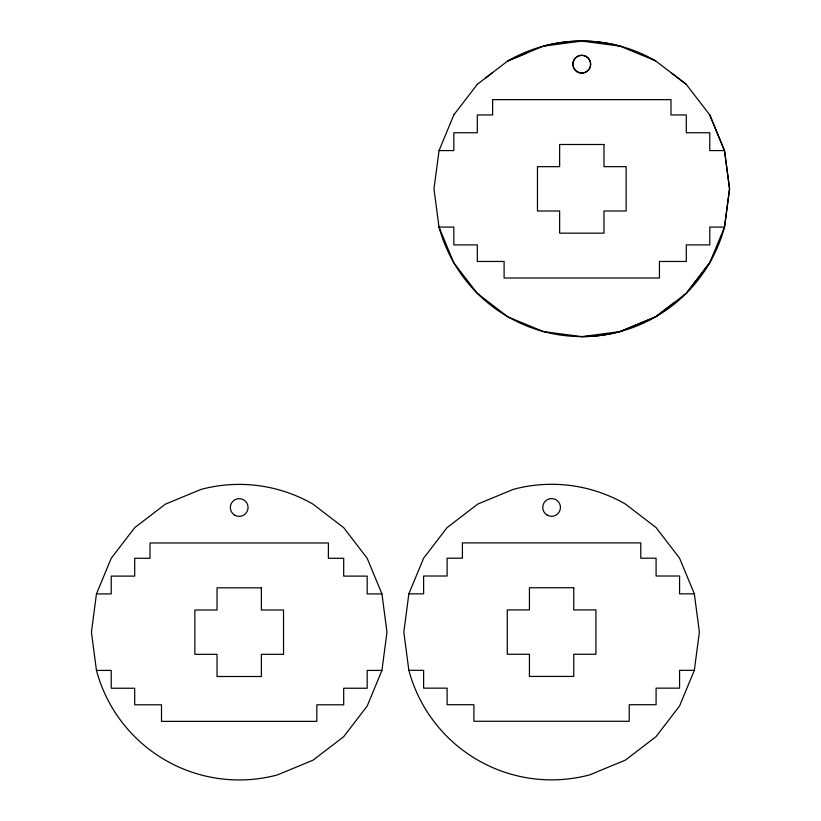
<?xml version="1.0" encoding="UTF-8"?>
<svg xmlns="http://www.w3.org/2000/svg" width="821" height="821" viewBox="0 0 821 821"><rect width="100%" height="100%" fill="white"/><g stroke="black" fill="none" stroke-linecap="round" stroke-linejoin="round"><path stroke-width="1.23" d="M96.457 593.922L91.418 632.17L96.457 670.418A147.78 147.78 0 0 0 277.447 774.911L313.088 760.154L343.691 736.663L367.172 706.06L381.939 670.418L386.968 632.17L381.939 593.922L367.172 558.28L343.691 527.677L313.088 504.197A147.78 147.78 0 0 0 200.95 489.429L165.308 504.197L134.706 527.677L111.215 558.28L96.457 593.922L111.215 593.922L111.215 576.106L134.706 576.106L134.706 558.28L150.007 558.28L150.007 542.979L328.39 542.979L328.39 558.28L343.691 558.28L343.691 576.106L367.172 576.106L367.172 593.922L381.939 593.922M683.431 295.519L686.243 293.354L709.724 262.751L724.543 227.078L729.582 188.83L724.543 150.582L709.785 150.582L709.785 132.756L686.294 132.756L686.294 114.94L670.993 114.94L670.993 99.639L492.61 99.639L492.61 114.94L477.309 114.94L477.309 132.756L453.828 132.756L453.828 150.582L439.061 150.582L433.97 188.861L439.009 227.109L453.767 262.751L477.258 293.354L507.86 316.844L543.502 331.602L581.75 336.641L619.999 331.602L655.64 316.844L673.518 303.134M408.858 593.84L403.819 632.088L408.858 670.336A147.78 147.78 0 0 0 589.847 774.829L625.489 760.061L656.092 736.581L679.572 705.978L694.34 670.336L699.379 632.088L694.34 593.84L679.572 558.198L656.092 527.595L625.489 504.104A147.78 147.78 0 0 0 513.351 489.347L477.709 504.104L447.106 527.595L423.615 558.198L408.858 593.84L423.615 593.84L423.615 576.014L447.106 576.014L447.106 558.198L462.408 558.198L462.408 542.897L640.791 542.897L640.791 558.198L656.092 558.198L656.092 576.014L679.572 576.014L679.572 593.84L694.34 593.84M581.75 336.641A147.78 147.78 0 0 0 724.491 227.109L729.53 188.861L724.491 150.612L709.785 114.94L686.243 84.368L670.942 72.628M453.828 114.94L439.061 150.582M453.767 114.971L477.309 84.337M709.785 262.72L686.294 293.323L655.692 316.803L620.05 331.571A147.78 147.78 0 0 1 439.061 227.078L439.009 227.109M477.258 84.368L507.912 60.846L543.502 46.12L581.75 41.091L619.999 46.12L655.64 60.887L686.294 84.337M485.796 77.81L492.61 72.587M724.491 150.612L709.724 114.971M724.491 227.109L709.785 227.078L709.785 244.894L686.294 244.894L686.294 261.458L659.437 261.458L659.437 278.021L504.104 278.021L504.104 261.458L477.309 261.458L477.309 244.894L453.828 244.894L453.828 227.078L439.061 227.078M525.738 53.468L507.86 60.887A147.78 147.78 0 0 1 619.999 46.12M408.858 670.336L423.615 670.336L423.615 688.152L447.106 688.152L447.106 704.716L473.902 704.716L473.902 721.279L629.225 721.279L629.225 704.716L656.092 704.716L656.092 688.152L679.572 688.152L679.572 670.336L694.34 670.336M96.457 670.418L111.215 670.418L111.215 688.244L134.706 688.244L134.706 704.798L161.501 704.798L161.501 721.361L316.824 721.361L316.824 704.798L343.691 704.798L343.691 688.244L367.172 688.244L367.172 670.418L381.939 670.418M543.553 46.089A147.78 147.78 0 0 1 655.692 60.846M603.969 144.496L559.635 144.496L559.635 166.663L537.468 166.663L537.468 210.997L559.635 210.997L559.635 233.164L603.969 233.164L603.969 210.997L626.136 210.997L626.136 166.663L603.969 166.663L603.969 144.496M573.766 587.754L529.432 587.754L529.432 609.921L507.265 609.921L507.265 654.255L529.432 654.255L529.432 676.422L573.766 676.422L573.766 654.255L595.933 654.255L595.933 609.921L573.766 609.921L573.766 587.754M261.365 587.836L217.031 587.836L217.031 610.003L194.864 610.003L194.864 654.337L217.031 654.337L217.031 676.504L261.365 676.504L261.365 654.337L283.532 654.337L283.532 610.003L261.365 610.003L261.365 587.836M234.765 515.198A8.867 8.867 0 0 0 248.065 507.511A8.867 8.867 0 0 0 234.765 499.835A8.867 8.867 0 0 0 234.765 515.198M547.166 515.106A8.867 8.867 0 0 0 560.466 507.429A8.867 8.867 0 0 0 547.166 499.753A8.867 8.867 0 0 0 547.166 515.106M577.317 71.889A8.867 8.867 0 0 0 590.617 64.202A8.867 8.867 0 0 0 577.317 56.526A8.867 8.867 0 0 0 577.317 71.889M577.368 71.848A8.867 8.867 0 0 0 590.668 64.171A8.867 8.867 0 0 0 577.368 56.495A8.867 8.867 0 0 0 577.368 71.848"/></g></svg>
